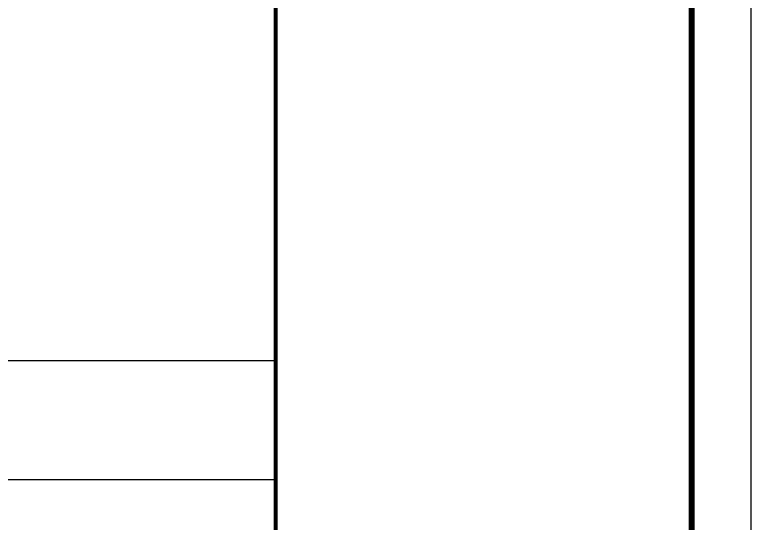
# Model space of a CAD drawing. Extents: x 1188826 to 1909461, y 608442 to 1651179.
# Drawn here: x 1314830 to 1321020, y 1196760 to 1201034 of the extents above; entities that cross this region are included whole.
import ezdxf

# ---------------------------------------------------------------- set-up
doc = ezdxf.new("R2010")
doc.units = 0
doc.header["$LTSCALE"] = 1000
doc.header["$MEASUREMENT"] = 0
doc.layers.add('图框', color=140, linetype='Continuous')

# ---------------------------------------------------------------- blocks, each defined once
blk = doc.blocks.new('tq123')
at = {"layer": '图框', "const_width": 70}
blk.add_lwpolyline([(-6995, 0), (-6995, 57400)], dxfattribs=at)

msp = doc.modelspace()

# ---------------------------------------------------------------- linework, layer by layer
at = {"layer": '图框'}
msp.add_lwpolyline([(1278969.8, 1189527), (1321019.8, 1189527), (1321019.8, 1219227), (1278969.8, 1219227)], close=True, dxfattribs=at)
at = {"layer": '图框', "const_width": 50}
msp.add_lwpolyline([(1280219.8, 1190027), (1320519.8, 1190027), (1320519.8, 1218727), (1280219.8, 1218727)], close=True, dxfattribs=at)
at = {"layer": '图框'}
for points in [[(1280219.8, 1198127), (1317019.8, 1198127)], [(1280219.8, 1197127), (1317019.8, 1197127)]]:
    msp.add_lwpolyline(points, dxfattribs=at)

# ---------------------------------------------------------------- block references
at = {"xscale": 0.5, "yscale": 0.5, "zscale": 0.5}
msp.add_blockref('tq123', (1320519.8, 1190027), dxfattribs=at)

doc.saveas('drawing.dxf')
